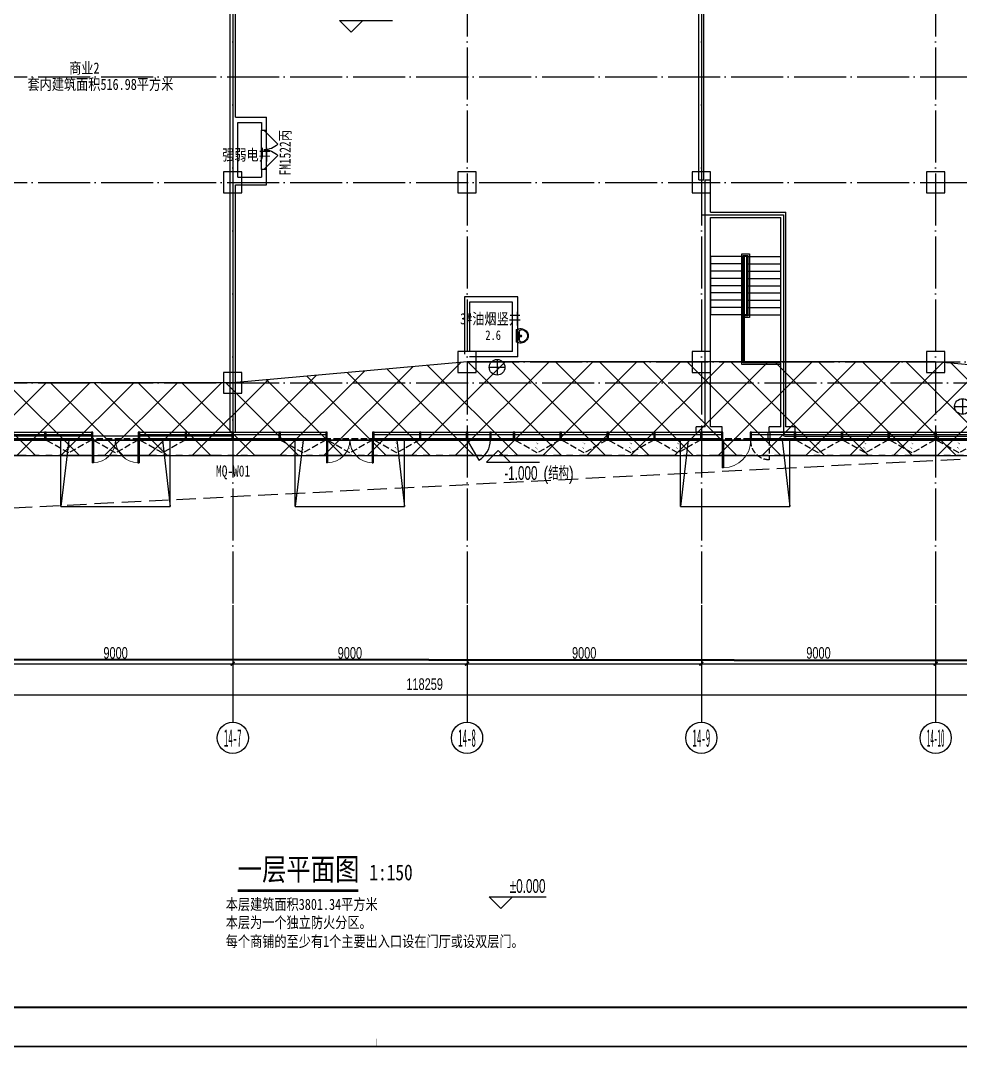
# Model space of a CAD drawing. Extents: x -233336 to 840473, y -28113 to 330904.
# Drawn here: x 732232 to 768337, y -28113 to 11310 of the extents above; entities that cross this region are included whole.
import ezdxf
from ezdxf.enums import TextEntityAlignment as Align
from ezdxf.xclip import XClip

# ---------------------------------------------------------------- set-up
doc = ezdxf.new("R2010")
doc.units = 0
doc.header["$LTSCALE"] = 1000
doc.header["$XCLIPFRAME"] = 2
for name, pattern in [('104-14# 核心筒$0$DOTE', [2.42, 2, -0.2, 0.02, -0.2]), ('14#楼幕墙$0$DASH', [0.35, 0.25, -0.1]), ('X-104 14#平面$0$$0$DASH', [0.35, 0.25, -0.1]), ('X-104 14#平面$0$109 3#平面$0$DASH', [0.35, 0.25, -0.1]), ('X-104 14#平面$0$PHANTOM2', [1.25, 0.625, -0.125, 0.125, -0.125, 0.125, -0.125])]:
    doc.linetypes.add(name, pattern=pattern)
doc.layers.get('0').update_dxf_attribs({"linetype": 'CONTINUOUS'})
doc.layers.get('Defpoints').update_dxf_attribs({"linetype": 'CONTINUOUS'})
for name, color, linetype in [('104-14# 核心筒$0$01-标注_轴线坐标', 8, 'CONTINUOUS'), ('104-14# 核心筒$0$A_AXIS-轴线', 8, '104-14# 核心筒$0$DOTE'), ('104-14# 核心筒$0$A_STR-砼柱', 8, 'CONTINUOUS'), ('104-14# 核心筒$0$AXIS_TEXT', 7, 'CONTINUOUS'), ('14#楼幕墙$0$A-C_玻璃幕墙', 8, 'CONTINUOUS'), ('14#楼幕墙$0$A-C_窗', 8, 'CONTINUOUS'), ('14#楼幕墙$0$A-C_门', 8, 'CONTINUOUS'), ('AXIS_TEXT', 7, 'CONTINUOUS'), ('X-104 14#平面$0$01-标注_标高', 8, 'CONTINUOUS'), ('X-104 14#平面$0$02-TEXT_房间', 9, 'CONTINUOUS'), ('X-104 14#平面$0$02-TEXT_标注', 9, 'CONTINUOUS'), ('X-104 14#平面$0$02-TEXT_门窗', 9, 'CONTINUOUS'), ('X-104 14#平面$0$A-C_玻璃幕墙', 8, 'CONTINUOUS'), ('X-104 14#平面$0$A-C_门', 8, 'CONTINUOUS'), ('X-104 14#平面$0$A-E_栏杆', 8, 'CONTINUOUS'), ('X-104 14#平面$0$A-E_楼梯', 8, 'CONTINUOUS'), ('X-104 14#平面$0$A-E_电梯', 8, 'CONTINUOUS'), ('X-104 14#平面$0$A-I_卫-洁具', 8, 'CONTINUOUS'), ('X-104 14#平面$0$A-O_屋面', 8, 'CONTINUOUS'), ('X-104 14#平面$0$A-SUR_吊顶', 8, 'CONTINUOUS'), ('X-104 14#平面$0$A-TECH_结构', 8, 'CONTINUOUS'), ('X-104 14#平面$0$A_STR-砌块墙', 7, 'CONTINUOUS'), ('X-104 14#平面$0$DIM_SYMB', 3, 'CONTINUOUS'), ('X-104 14#平面$0$DOOR_FIRE', 8, 'CONTINUOUS'), ('X-104 14#平面$0$DOOR_FIRE_TEXT', 7, 'CONTINUOUS')]:
    doc.layers.add(name, color=color, linetype=linetype)
for name, color, linetype, plot in [('14#楼幕墙$0$04-不打印_辅助线', 8, 'CONTINUOUS', False), ('X-104 14#平面$0$04-不打印_辅助线', 8, 'CONTINUOUS', False), ('X-104 14#平面$0$降板', 8, 'CONTINUOUS', False)]:
    doc.layers.add(name, color=color, linetype=linetype, plot=plot)
doc.layers.add('X-104 14#平面$0$000套内', color=8, linetype='CONTINUOUS', lineweight=30)
doc.layers.add('X-104 14#平面$0$road', color=8, linetype='CONTINUOUS', lineweight=50)
doc.styles.add('104-14# 核心筒$0$_TCH_AXIS', font='STXIHEI.TTF', dxfattribs={"width": 0.8})
doc.styles.add('104-14# 核心筒$0$_TCH_DIM_T3', font='ros.shx', dxfattribs={"width": 0.705882, "bigfont": 'jd.shx'})
doc.styles.add('COMPLEX', font='COMPLEX')
doc.styles.add('X-104 14#平面$0$_TCH_DIM', font='ros.shx', dxfattribs={"width": 0.8, "bigfont": 'jd.shx'})
doc.styles.add('X-104 14#平面$0$_TCH_SPACE', font='STXIHEI.TTF', dxfattribs={"width": 0.8, "height": 5})
doc.styles.add('X-104 14#平面$0$_TCH_WINDOW', font='STXIHEI.TTF', dxfattribs={"width": 0.75, "height": 3.5})
doc.styles.add('X-104 14#平面$0$Standard', font='STXIHEI.TTF', dxfattribs={"width": 0.8})
doc.dimstyles.new('104-14# 核心筒$0$_TCH_ARCH&&150', dxfattribs={"dimtxt": 446.25, "dimasz": 150, "dimexe": 375, "dimexo": 450, "dimgap": 189.375, "dimtad": 1, "dimdec": 0, "dimzin": 0, "dimdsep": 46, "dimtxsty": '104-14# 核心筒$0$_TCH_DIM_T3', "dimblk": '104-14# 核心筒$0$_ArchTick', "dimcen": 0.09, "dimclrt": 7, "dimazin": 2, "dimtfac": 1, "dimtdec": 0, "dimtix": 1, "dimtmove": 2, "dimatfit": 3, "dimfxl": 0, "dimtolj": 1, "dimtzin": 0, "dimarcsym": 0})

# ---------------------------------------------------------------- blocks, each defined once
blk = doc.blocks.new('图框-A1+1-2')
for points, const_width in [([(0, 0), (1261, 0), (1261, 594), (0, 594)], 0.05), ([(1186, 584), (25, 584), (25, 10), (1186, 10)], 0.5)]:
    blk.add_lwpolyline(points, close=True, dxfattribs=dict(const_width=const_width))
at = {"const_width": 0.05}
blk.add_lwpolyline([(630.5, 0), (630.5, 2)], dxfattribs=at)
blk = doc.blocks.new('14#楼幕墙$0$A$C38D07553')
blk.add_lwpolyline([(-60, -300), (0, -300), (0, 0), (-60, 0)], close=True)
blk = doc.blocks.new('14#楼幕墙$0$A$C385D642F')
for p in [(43230, -1000), (45030, -1000), (46830, -1000), (48630, -1000), (50430, -1000), (52230, -1000), (54030, -1000), (55830, -1000), (57630, -1000), (59430, -1000), (60330, -1000), (61230, -1000), (63030, -1000), (64830, -1000), (66630, -1000), (68430, -1000), (70330, -1000), (72030, -1000), (73830, -1000), (75630, -1000), (77430, -1000)]:
    blk.add_blockref('14#楼幕墙$0$A$C38D07553', p)
blk = doc.blocks.new('14#楼幕墙$0$A$C22714246')
at = {"linetype": '14#楼幕墙$0$DASH'}
blk.add_lwpolyline([(1740, 497), (870, 0), (0, 497)], dxfattribs=at)
at = {"layer": '14#楼幕墙$0$A-C_玻璃幕墙', "color": 1}
blk.add_lwpolyline([(899, 122, 0, 25, 0), (802, 217, 0, 0, 0), (900, 340, 25, 0, 0), (796, 422, 0, 0, 0)], format="xyseb", dxfattribs=at)
blk = doc.blocks.new('14#楼幕墙$0$A$C2CD63A88')
at = {"linetype": '14#楼幕墙$0$DASH'}
blk.add_lwpolyline([(0, 670), (0, -170)], dxfattribs=at)
blk.add_arc((0, 670), 840, 270, 0, dxfattribs=at)
blk = doc.blocks.new('14#楼幕墙$0$$DorLib2D$00000228')
at = {"color": 0}
blk.add_line((0.5, 0), (0, 0.866), dxfattribs=at)
blk.add_arc((0.5, 0), 1, 120, 180, dxfattribs=at)
blk = doc.blocks.new('14#楼幕墙$0$$DorLib2D$00000002')
for p, q in [((-0.5, 0), (-0.5, 0.4875)), ((-0.475, 0.4875), (-0.5, 0.4875)), ((-0.475, 0), (-0.475, 0.4875)), ((0.475, 0), (0.475, 0.4875)), ((0.475, 0.4875), (0.5, 0.4875)), ((0.5, 0), (0.5, 0.4875)), ((-0.5, 0), (-0.475, 0)), ((0.5, 0), (0.475, 0))]:
    blk.add_line(p, q)
at = {"lineweight": 13}
for centre, start, end in [((-0.4875, 0), 0, 88.53072), ((0.4875, 0), 91.46928, 180)]:
    blk.add_arc(centre, 0.4875, start, end, dxfattribs=at)
blk = doc.blocks.new('14#楼幕墙$0$$DorLib2D$00000001')
for p, q in [((0.45, 0.975), (0.5, 0.975)), ((0.45, 0), (0.45, 0.975)), ((0.5, 0), (0.5, 0.975)), ((0.5, 0), (0.45, 0))]:
    blk.add_line(p, q)
at = {"lineweight": 13}
blk.add_arc((0.475, 0), 0.975, 91.4693, 180, dxfattribs=at)
blk = doc.blocks.new('14#楼幕墙')
at = {"layer": '14#楼幕墙$0$A-C_玻璃幕墙'}
for p, q in [((10770, -1900), (45030, -1900)), ((46770, -1900), (54030, -1900)), ((55770, -1900), (69230, -1900)), ((70330, -1900), (90030, -1900)), ((108092, -2200), (-1359, -2200)), ((44970, -2000), (19830, -2000)), ((44970, -2150), (19830, -2150)), ((53970, -2000), (46830, -2000)), ((53970, -2150), (46830, -2150)), ((66630, -2000), (55830, -2000)), ((66630, -2150), (55830, -2150)), ((69170, -2000), (66630, -2000)), ((69170, -2150), (66630, -2150)), ((89970, -2000), (70330, -2000)), ((89970, -2150), (70330, -2150))]:
    blk.add_line(p, q, dxfattribs=at)
at = {"layer": '14#楼幕墙$0$A-C_窗'}
blk.add_lwpolyline([(70970, -1900), (71030, -1900), (71030, -2200), (70970, -2200)], close=True, dxfattribs=at)
at = {"layer": '14#楼幕墙$0$04-不打印_辅助线'}
for p in [(45030, -2697), (54030, -2697)]:
    blk.add_blockref('14#楼幕墙$0$A$C22714246', p, dxfattribs=at)
at = {"layer": '14#楼幕墙$0$A-C_玻璃幕墙'}
blk.add_blockref('14#楼幕墙$0$A$C385D642F', (0, -900), dxfattribs=at)
at = {"layer": '14#楼幕墙$0$A-C_窗'}
for name, p in [('14#楼幕墙$0$A$C38D07553', (69230, -1900)), ('14#楼幕墙$0$A$C22714246', (43230, -2697)), ('14#楼幕墙$0$A$C22714246', (46830, -2697)), ('14#楼幕墙$0$A$C22714246', (52230, -2697)), ('14#楼幕墙$0$A$C22714246', (55830, -2697)), ('14#楼幕墙$0$A$C22714246', (61230, -2697)), ('14#楼幕墙$0$A$C22714246', (63030, -2697)), ('14#楼幕墙$0$A$C22714246', (64830, -2697)), ('14#楼幕墙$0$A$C22714246', (66630, -2697)), ('14#楼幕墙$0$A$C22714246', (72030, -2697)), ('14#楼幕墙$0$A$C22714246', (73830, -2697)), ('14#楼幕墙$0$A$C22714246', (75630, -2697)), ('14#楼幕墙$0$A$C22714246', (77430, -2697))]:
    blk.add_blockref(name, p, dxfattribs=at)
at = {"layer": '14#楼幕墙$0$A-C_窗', "xscale": -0.8332999999925277, "yscale": 0.9090214901194805, "zscale": 0.9090214901194805}
blk.add_blockref('14#楼幕墙$0$A$C2CD63A88', (71000, -2809), dxfattribs=at)
at = {"layer": '14#楼幕墙$0$A-C_门', "zscale": 100}
for name, p, xscale, yscale in [('14#楼幕墙$0$$DorLib2D$00000002', (45900, -2200), -1800, -1800), ('14#楼幕墙$0$$DorLib2D$00000002', (54900, -2200), -1800, -1800), ('14#楼幕墙$0$$DorLib2D$00000001', (69750, -2200), -1100, -1100)]:
    blk.add_blockref(name, p, dxfattribs=dict(at, xscale=xscale, yscale=yscale))
at = {"layer": '14#楼幕墙$0$A-C_门', "xscale": 900, "yscale": 900, "zscale": -900, "rotation": 180}
blk.add_blockref('14#楼幕墙$0$$DorLib2D$00000228', (59850, -2200), dxfattribs=at)
blk = doc.blocks.new('104-14# 核心筒$0$_ArchTick')
at = {"color": 0, "linetype": 'ByBlock', "const_width": 0.4}
blk.add_lwpolyline([(-0.5, -0.5), (0.5, 0.5)], dxfattribs=at)
blk = doc.blocks.new('*D245')
at = {"layer": '104-14# 核心筒$0$01-标注_轴线坐标', "color": 0, "lineweight": -2}
for p, q in [((-1359, -8995), (-1359, -12370)), ((116900, -8995), (116900, -12370)), ((-1359, -11995), (116900, -11995))]:
    blk.add_line(p, q, dxfattribs=at)
at = {"layer": 'Defpoints', "color": 0}
for p in [(-1359, -8545), (116900, -8545), (116900, -11995)]:
    blk.add_point(p, dxfattribs=at)
at = {"layer": '104-14# 核心筒$0$01-标注_轴线坐标', "color": 0, "lineweight": -2, "xscale": 150, "yscale": 150, "zscale": 150, "rotation": 180}
blk.add_blockref('104-14# 核心筒$0$_ArchTick', (-1359, -11995), dxfattribs=at)
at = {"layer": '104-14# 核心筒$0$01-标注_轴线坐标', "color": 0, "lineweight": -2, "xscale": 150, "yscale": 150, "zscale": 150}
blk.add_blockref('104-14# 核心筒$0$_ArchTick', (116900, -11995), dxfattribs=at)
at = {"layer": '104-14# 核心筒$0$01-标注_轴线坐标', "color": 7, "insert": (57771, -11583), "char_height": 446.2, "attachment_point": 5, "style": '104-14# 核心筒$0$_TCH_DIM_T3'}
blk.add_mtext('\\A1;118259', dxfattribs=at)
blk = doc.blocks.new('*D252')
at = {"layer": '104-14# 核心筒$0$01-标注_轴线坐标', "color": 0, "lineweight": -2}
for p, q in [((41400, -8995), (41400, -11170)), ((50400, -8995), (50400, -11170)), ((41400, -10795), (50400, -10795))]:
    blk.add_line(p, q, dxfattribs=at)
at = {"layer": 'Defpoints', "color": 0}
for p in [(41400, -8545), (50400, -8545), (50400, -10795)]:
    blk.add_point(p, dxfattribs=at)
at = {"layer": '104-14# 核心筒$0$01-标注_轴线坐标', "color": 0, "lineweight": -2, "xscale": 150, "yscale": 150, "zscale": 150, "rotation": 180}
blk.add_blockref('104-14# 核心筒$0$_ArchTick', (41400, -10795), dxfattribs=at)
at = {"layer": '104-14# 核心筒$0$01-标注_轴线坐标', "color": 0, "lineweight": -2, "xscale": 150, "yscale": 150, "zscale": 150}
blk.add_blockref('104-14# 核心筒$0$_ArchTick', (50400, -10795), dxfattribs=at)
at = {"layer": '104-14# 核心筒$0$01-标注_轴线坐标', "color": 7, "insert": (45900, -10383), "char_height": 446.2, "attachment_point": 5, "style": '104-14# 核心筒$0$_TCH_DIM_T3'}
blk.add_mtext('\\A1;9000', dxfattribs=at)
blk = doc.blocks.new('*D253')
at = {"layer": '104-14# 核心筒$0$01-标注_轴线坐标', "color": 0, "lineweight": -2}
for p, q in [((50400, -8995), (50400, -11170)), ((59400, -8995), (59400, -11170)), ((50400, -10795), (59400, -10795))]:
    blk.add_line(p, q, dxfattribs=at)
at = {"layer": 'Defpoints', "color": 0}
for p in [(50400, -8545), (59400, -8545), (59400, -10795)]:
    blk.add_point(p, dxfattribs=at)
at = {"layer": '104-14# 核心筒$0$01-标注_轴线坐标', "color": 0, "lineweight": -2, "xscale": 150, "yscale": 150, "zscale": 150, "rotation": 180}
blk.add_blockref('104-14# 核心筒$0$_ArchTick', (50400, -10795), dxfattribs=at)
at = {"layer": '104-14# 核心筒$0$01-标注_轴线坐标', "color": 0, "lineweight": -2, "xscale": 150, "yscale": 150, "zscale": 150}
blk.add_blockref('104-14# 核心筒$0$_ArchTick', (59400, -10795), dxfattribs=at)
at = {"layer": '104-14# 核心筒$0$01-标注_轴线坐标', "color": 7, "insert": (54900, -10383), "char_height": 446.2, "attachment_point": 5, "style": '104-14# 核心筒$0$_TCH_DIM_T3'}
blk.add_mtext('\\A1;9000', dxfattribs=at)
blk = doc.blocks.new('*D254')
at = {"layer": '104-14# 核心筒$0$01-标注_轴线坐标', "color": 0, "lineweight": -2}
for p, q in [((59400, -8995), (59400, -11170)), ((68400, -8995), (68400, -11170)), ((59400, -10795), (68400, -10795))]:
    blk.add_line(p, q, dxfattribs=at)
at = {"layer": 'Defpoints', "color": 0}
for p in [(59400, -8545), (68400, -8545), (68400, -10795)]:
    blk.add_point(p, dxfattribs=at)
at = {"layer": '104-14# 核心筒$0$01-标注_轴线坐标', "color": 0, "lineweight": -2, "xscale": 150, "yscale": 150, "zscale": 150, "rotation": 180}
blk.add_blockref('104-14# 核心筒$0$_ArchTick', (59400, -10795), dxfattribs=at)
at = {"layer": '104-14# 核心筒$0$01-标注_轴线坐标', "color": 0, "lineweight": -2, "xscale": 150, "yscale": 150, "zscale": 150}
blk.add_blockref('104-14# 核心筒$0$_ArchTick', (68400, -10795), dxfattribs=at)
at = {"layer": '104-14# 核心筒$0$01-标注_轴线坐标', "color": 7, "insert": (63900, -10383), "char_height": 446.2, "attachment_point": 5, "style": '104-14# 核心筒$0$_TCH_DIM_T3'}
blk.add_mtext('\\A1;9000', dxfattribs=at)
blk = doc.blocks.new('*D255')
at = {"layer": '104-14# 核心筒$0$01-标注_轴线坐标', "color": 0, "lineweight": -2}
for p, q in [((68400, -8995), (68400, -11170)), ((77400, -8995), (77400, -11170)), ((68400, -10795), (77400, -10795))]:
    blk.add_line(p, q, dxfattribs=at)
at = {"layer": 'Defpoints', "color": 0}
for p in [(68400, -8545), (77400, -8545), (77400, -10795)]:
    blk.add_point(p, dxfattribs=at)
at = {"layer": '104-14# 核心筒$0$01-标注_轴线坐标', "color": 0, "lineweight": -2, "xscale": 150, "yscale": 150, "zscale": 150, "rotation": 180}
blk.add_blockref('104-14# 核心筒$0$_ArchTick', (68400, -10795), dxfattribs=at)
at = {"layer": '104-14# 核心筒$0$01-标注_轴线坐标', "color": 0, "lineweight": -2, "xscale": 150, "yscale": 150, "zscale": 150}
blk.add_blockref('104-14# 核心筒$0$_ArchTick', (77400, -10795), dxfattribs=at)
at = {"layer": '104-14# 核心筒$0$01-标注_轴线坐标', "color": 7, "insert": (72900, -10383), "char_height": 446.2, "attachment_point": 5, "style": '104-14# 核心筒$0$_TCH_DIM_T3'}
blk.add_mtext('\\A1;9000', dxfattribs=at)
blk = doc.blocks.new('*D256')
at = {"layer": '104-14# 核心筒$0$01-标注_轴线坐标', "color": 0, "lineweight": -2}
for p, q in [((77400, -8995), (77400, -11170)), ((86400, -8995), (86400, -11170)), ((77400, -10795), (86400, -10795))]:
    blk.add_line(p, q, dxfattribs=at)
at = {"layer": 'Defpoints', "color": 0}
for p in [(77400, -8545), (86400, -8545), (86400, -10795)]:
    blk.add_point(p, dxfattribs=at)
at = {"layer": '104-14# 核心筒$0$01-标注_轴线坐标', "color": 0, "lineweight": -2, "xscale": 150, "yscale": 150, "zscale": 150, "rotation": 180}
blk.add_blockref('104-14# 核心筒$0$_ArchTick', (77400, -10795), dxfattribs=at)
at = {"layer": '104-14# 核心筒$0$01-标注_轴线坐标', "color": 0, "lineweight": -2, "xscale": 150, "yscale": 150, "zscale": 150}
blk.add_blockref('104-14# 核心筒$0$_ArchTick', (86400, -10795), dxfattribs=at)
at = {"layer": '104-14# 核心筒$0$01-标注_轴线坐标', "color": 7, "insert": (81900, -10383), "char_height": 446.2, "attachment_point": 5, "style": '104-14# 核心筒$0$_TCH_DIM_T3'}
blk.add_mtext('\\A1;9000', dxfattribs=at)
blk = doc.blocks.new('_AXISO')
blk.add_circle((0, 0), 0.5)
at = {"layer": 'AXIS_TEXT', "style": 'COMPLEX', "width": 1.041667}
blk.add_attdef('A', text='', height=0.56, dxfattribs=at).set_placement((-0.25, -0.28), (0.25, -0.28), align=Align.FIT)
blk = doc.blocks.new('_FZHK')
blk.add_lwpolyline([(-0.5, -0.5), (0.5, -0.5), (0.5, 0.5), (-0.5, 0.5)], close=True)
blk = doc.blocks.new('X-104 14#平面$0$rqg')
at = {"color": 3}
for p, q in [((-300, 0), (300, 0)), ((0, 300), (0, -300))]:
    blk.add_line(p, q, dxfattribs=at)
blk.add_circle((0, 0), 300, dxfattribs=at)
blk = doc.blocks.new('X-104 14#平面$0$$DorLib2D$00000002')
for p, q in [((-0.5, 0), (-0.5, 0.4875)), ((-0.475, 0.4875), (-0.5, 0.4875)), ((-0.475, 0), (-0.475, 0.4875)), ((0.475, 0), (0.475, 0.4875)), ((0.475, 0.4875), (0.5, 0.4875)), ((0.5, 0), (0.5, 0.4875)), ((-0.5, 0), (-0.475, 0)), ((0.5, 0), (0.475, 0))]:
    blk.add_line(p, q)
at = {"lineweight": 13}
for centre, start, end in [((-0.4875, 0), 0, 88.53072), ((0.4875, 0), 91.46928, 180)]:
    blk.add_arc(centre, 0.4875, start, end, dxfattribs=at)
blk = doc.blocks.new('X-104 14#平面$0$$DorLib2D$00000116')
at = {"color": 0}
for p, q in [((-0.5, 0), (-0.146, 0.354)), ((0.5, 0), (0.146, 0.354))]:
    blk.add_line(p, q, dxfattribs=at)
for centre, start, end in [((-0.5, 0), 0, 45), ((0.5, 0), 135, 180)]:
    blk.add_arc(centre, 0.5, start, end, dxfattribs=at)
blk = doc.blocks.new('X-104 14#平面$0$$lvtry$00000178')
at = {"color": 0}
for p, q in [((-238, 0), (238, 0)), ((-214, -36), (-272, -91)), ((-180, -23), (180, -23)), ((-142, -105), (140, -105)), ((140, -105), (-142, -105)), ((216, -37), (268, -91))]:
    blk.add_line(p, q, dxfattribs=at)
blk.add_lwpolyline([(-104, -430, 0.224698), (110, -425, 0.348046), (269, -79), (239, 0), (-241, 0), (-271, -79, 0.356844)], format="xyb", close=True, dxfattribs=at)
for centre, radius in [((-100, -65), 16.3), ((1, -172), 31.6), ((100, -65), 16.3)]:
    blk.add_circle(centre, radius, dxfattribs=at)
at = {"color": 0, "lineweight": 13}
blk.add_circle((1, -172), 23, dxfattribs=at)
at = {"color": 0}
for centre, radius, start, end in [((-142, -205), 100, 90, 190.5602), ((-1, -179), 243, 190.5602, 349.4398), ((-180, -73), 50, 90, 133.181), ((140, -205), 100, 349.4398, 90), ((180, -73), 50, 44.5607, 90)]:
    blk.add_arc(centre, radius, start, end, dxfattribs=at)
for p in [(0, -65), (1, -172)]:
    blk.add_point(p, dxfattribs=at)
blk = doc.blocks.new('104-14# 核心筒')
at = {"layer": '104-14# 核心筒$0$01-标注_轴线坐标'}
for p, q in [((50400, -8545.1), (50400, -13045.1)), ((59400, -8545.1), (59400, -13045.1)), ((68400, -8545.1), (68400, -13045.1)), ((77400, -8545.1), (77400, -13045.1))]:
    blk.add_line(p, q, dxfattribs=at)
at = {"layer": '104-14# 核心筒$0$A_AXIS-轴线'}
for p, q in [((50400, 54018.4), (50400, -8545.1)), ((59400, 54018.4), (59400, -8545.1)), ((68400, 54018.4), (68400, -8545.1)), ((77400, 54018.4), (77400, -8545.1)), ((-24839, 11750), (120259.9, 11750)), ((-24839, 7700), (120259.9, 7700)), ((59400, 800), (120259.9, 800)), ((-24839, 0), (68400, 0)), ((68400, 0), (120259.9, 0))]:
    blk.add_line(p, q, dxfattribs=at)
at = {"layer": '104-14# 核心筒$0$01-标注_轴线坐标'}
ref = blk.add_blockref('_AXISO', (50400, -13645.1), dxfattribs=dict(at, xscale=1200, yscale=1200, zscale=1200))
ref.add_attrib('A', '14-7', dxfattribs={"layer": '104-14# 核心筒$0$AXIS_TEXT', "height": 678.82, "style": '104-14# 核心筒$0$_TCH_AXIS', "width": 0.46828}).set_placement((50060.6, -13984.5), (50739.4, -13984.5), align=Align.FIT)
ref = blk.add_blockref('_AXISO', (59400, -13645.1), dxfattribs=dict(at, xscale=1200, yscale=1200, zscale=1200))
ref.add_attrib('A', '14-8', dxfattribs={"layer": '104-14# 核心筒$0$AXIS_TEXT', "height": 678.82, "style": '104-14# 核心筒$0$_TCH_AXIS', "width": 0.46828}).set_placement((59060.6, -13984.5), (59739.4, -13984.5), align=Align.FIT)
ref = blk.add_blockref('_AXISO', (68400, -13645.1), dxfattribs=dict(at, xscale=1200, yscale=1200, zscale=1200))
ref.add_attrib('A', '14-9', dxfattribs={"layer": '104-14# 核心筒$0$AXIS_TEXT', "height": 678.82, "style": '104-14# 核心筒$0$_TCH_AXIS', "width": 0.46828}).set_placement((68060.6, -13984.5), (68739.4, -13984.5), align=Align.FIT)
ref = blk.add_blockref('_AXISO', (77400, -13645.1), dxfattribs=dict(at, xscale=1200, yscale=1200, zscale=1200))
ref.add_attrib('A', '14-10', dxfattribs={"layer": '104-14# 核心筒$0$AXIS_TEXT', "height": 678.82, "style": '104-14# 核心筒$0$_TCH_AXIS', "width": 0.366464}).set_placement((77060.6, -13984.5), (77739.4, -13984.5), align=Align.FIT)
at = {"layer": '104-14# 核心筒$0$A_STR-砼柱', "xscale": 700, "yscale": 800, "zscale": 800}
for p in [(50400, 7700), (59400, 7700), (68400, 7700), (77400, 7700), (59400, 800), (68400, 800), (77400, 800), (50400, 0)]:
    blk.add_blockref('_FZHK', p, dxfattribs=at)
at = {"layer": '104-14# 核心筒$0$01-标注_轴线坐标'}
for p1, p2, distance, text, picture, middle in [((-1359, -8545.1), (116900.2, -8545.1), -3450, '118259', '*D245', (57770.6, -11582.6)), ((41400, -8545.1), (50400, -8545.1), -2250, '9000', '*D252', (45900, -10382.6)), ((50400, -8545.1), (59400, -8545.1), -2250, '9000', '*D253', (54900, -10382.6)), ((59400, -8545.1), (68400, -8545.1), -2250, '9000', '*D254', (63900, -10382.6)), ((68400, -8545.1), (77400, -8545.1), -2250, '9000', '*D255', (72900, -10382.6)), ((77400, -8545.1), (86400, -8545.1), -2250, '9000', '*D256', (81900, -10382.6))]:
    dim = blk.add_aligned_dim(p1=p1, p2=p2, distance=distance, text=text, dimstyle='104-14# 核心筒$0$_TCH_ARCH&&150', dxfattribs=at)
    dim.commit()
    dim.dimension.update_dxf_attribs({"geometry": picture, "text_midpoint": middle})
blk = doc.blocks.new('X-104 14#平面')
at = {"layer": 'X-104 14#平面$0$降板'}
h = blk.add_hatch(dxfattribs=at)
h.set_pattern_fill('ANSI37', color=256, scale=750)
h.set_pattern_definition([(45, (0, 0), (-841.899, 841.899), []), (135, (0, 0), (-841.899, -841.899), [])])
h.paths.add_polyline_path([(83500, 40800), (86400, 48900), (86400, 51400), (77509.2, 51400), (58917.8, 35800), (-4608.4, 35800), (-12111.5, -2800), (112466, -2800), (116300, 1125.5), (116300, 11750), (115900, 11750), (107700, -0.1), (86400, 0), (77400, 799.9), (59400, 799.9), (50400, 0), (-62.7, 0), (5400, 25700), (68400, 25700)])
blk.add_lwpolyline([(-38664.4, 63600), (150485.6, 63600), (150485.6, -25500), (-38664.4, -25500)], close=True)
for points in [[(45030, -2200), (46770, -2200)], [(54030, -2200), (55770, -2200)]]:
    blk.add_lwpolyline(points)
at = {"layer": 'X-104 14#平面$0$000套内'}
for points in [[(71599.5, -2050), (108013.3, -2050), (110308.2, 1227.6), (100422, 8150), (92750, 8150), (92750, 7700), (86650, 7700), (86650, 9600), (84300, 9600), (84300, 16600), (86650, 16600), (86650, 17288.1), (72211.3, 31726.7), (66883.9, 26890.6), (68400, 25220.4), (68400, 6450), (71550, 6450), (71550, -2050)], [(23400, 26450), (50400, 26450), (50400, -2050), (23450, -2050), (23450, 7800), (32350, 7800), (32350, 7600), (41500, 7600), (41500, 16600), (38350, 16600), (38350, 19250), (30600, 19250), (30600, 26300)]]:
    blk.add_lwpolyline(points, dxfattribs=at)
at = {"layer": 'X-104 14#平面$0$01-标注_标高'}
for p, q in [((54951.6, 13468), (54501.6, 13918)), ((54501.6, 13918), (56536.5, 13918)), ((54951.6, 13468), (55401.6, 13918)), ((60600.2, -2599.5), (60150.2, -3049.5)), ((60600.2, -2599.5), (61050.2, -3049.5)), ((60150.2, -3049.5), (62185, -3049.5)), ((60695, -20207.5), (60245, -19757.5)), ((60245, -19757.5), (62443, -19757.5)), ((60695, -20207.5), (61145, -19757.5))]:
    blk.add_line(p, q, dxfattribs=at)
at = {"layer": 'X-104 14#平面$0$A-C_玻璃幕墙'}
blk.add_lwpolyline([(-1359, -2200), (108091.7, -2200), (111291.5, 2370.2), (113380.4, 907.7), (115789.3, 4348.2), (113700.6, 5810.6), (116900.2, 10380.5), (116900.2, 38462.2), (99065.1, 43424.4), (96015.6, 32464.2), (85707.2, 35332.3), (87317.1, 41118.6), (83503.2, 42179.7), (66340.6, 26600), (4762.5, 26600)], close=True, dxfattribs=at)
blk.add_lwpolyline([(68400, -2200), (68400, -1900)], dxfattribs=at)
at = {"layer": 'X-104 14#平面$0$A-E_栏杆'}
for p, q in [((69950, 700), (69950, 4950.1)), ((69950, 4950.1), (70250, 4950.1)), ((70010, 760), (70010, 4890.1)), ((70010, 4890.1), (70190, 4890.1)), ((70190, 4890.1), (70190, 2570.1)), ((70250, 4950.1), (70250, 2510.1)), ((70190, 2570.1), (70050, 2570.1)), ((70050, 2510.1), (70050, 2570.1)), ((70250, 2510.1), (70050, 2510.1)), ((71450, 700), (69950, 700)), ((71450, 760), (70010, 760)), ((71450, 700), (71450, 760))]:
    blk.add_line(p, q, dxfattribs=at)
at = {"layer": 'X-104 14#平面$0$A-E_楼梯'}
for p, q in [((43800, -4750), (43800, -2200)), ((43800, -2200), (48000, -2200)), ((44100, -2200), (43800, -4750)), ((47700, -2200), (48000, -4750)), ((48000, -4750), (48000, -2200)), ((52800, -4750), (52800, -2200)), ((52800, -2200), (57000, -2200)), ((53100, -2200), (52800, -4750)), ((56700, -2200), (57000, -4750)), ((57000, -4750), (57000, -2200)), ((67600, -4750), (67600, -2200)), ((67600, -2200), (71800, -2200)), ((67900, -2200), (67600, -4750)), ((71500, -2200), (71800, -4750)), ((71800, -4750), (71800, -2200)), ((43800, -4750), (48000, -4750)), ((52800, -4750), (57000, -4750)), ((67600, -4750), (71800, -4750))]:
    blk.add_line(p, q, dxfattribs=at)
at = {"layer": 'X-104 14#平面$0$A-E_电梯'}
for p, q in [((68750, 4850.1), (68750, 2610.1)), ((70050, 4850.1), (68750, 4850.1)), ((70050, 4850.1), (70050, 800)), ((70150, 4850.1), (70050, 4850.1)), ((70050, 4850.1), (70050, 2610.1)), ((70150, 2610.1), (70150, 4850.1)), ((70150, 2610.1), (70150, 4850.1)), ((70150, 4850.1), (71450, 4850.1)), ((71450, 2610.1), (71450, 4850.1)), ((70050, 4570.1), (68750, 4570.1)), ((70150, 4570.1), (71450, 4570.1)), ((70050, 4290.1), (68750, 4290.1)), ((70050, 4010.1), (68750, 4010.1)), ((70150, 4290.1), (71450, 4290.1)), ((70150, 4010.1), (71450, 4010.1)), ((70050, 3730.1), (68750, 3730.1)), ((70150, 3730.1), (71450, 3730.1)), ((70050, 3450.1), (68750, 3450.1)), ((70050, 3170.1), (68750, 3170.1)), ((70150, 3450.1), (71450, 3450.1)), ((70150, 3170.1), (71450, 3170.1)), ((70050, 2890.1), (68750, 2890.1)), ((70150, 2890.1), (71450, 2890.1)), ((70050, 2610.1), (68750, 2610.1)), ((70150, 2610.1), (71450, 2610.1)), ((70050, 800), (71450, 800))]:
    blk.add_line(p, q, dxfattribs=at)
blk.add_lwpolyline([(70150, 2610.1), (70050, 2610.1)], dxfattribs=at)
at = {"layer": 'X-104 14#平面$0$A-O_屋面', "linetype": 'X-104 14#平面$0$PHANTOM2', "ltscale": 2}
blk.add_lwpolyline([(116300, 1125.5), (112466, -2800), (-12111.5, -2800), (-10903.8, 3413.1), (-11202.5, 3471.2), (-4857, 36100), (58808.6, 36100), (74837.7, 49550), (86050, 49550), (86050, 51700), (92100, 51702), (92100, 55283.2), (94608.8, 59227.5), (95621.4, 58583.5), (95782.4, 58836.6), (99791.5, 56286.5), (107067.8, 54161.9), (111100, 54161.9), (111100, 52680), (116300, 52680)], close=True, dxfattribs=at)
at = {"layer": 'X-104 14#平面$0$A-SUR_吊顶', "linetype": 'X-104 14#平面$0$109 3#平面$0$DASH', "ltscale": 3}
blk.add_lwpolyline([(109062.3, -4432.1), (119297.3, 10714.5), (117562.9, 11100.5), (120741.8, 38794.6), (99426.9, 44725), (92631.2, 20300), (86987.2, 20300), (86987.2, 21500), (8392.2, 21500), (5688.7, 8781.2), (-2733.6, 10571.4), (-6009.8, -4841.7), (40178.1, -2825.1), (39845.1, -4916.4), (83845.6, -2647.5)], close=True, dxfattribs=at)
at = {"layer": 'X-104 14#平面$0$A-TECH_结构', "linetype": 'X-104 14#平面$0$$0$DASH'}
blk.add_lwpolyline([(87207.3, 41097.2), (85610.8, 35359.1), (96063.8, 32450.8), (99099.8, 43362.9), (116850.2, 38424.2), (116850.2, 10396.2), (108065.7, -2149.5), (-1297.3, -2149.5), (4803.7, 26550), (66359.9, 26550), (83516.4, 42124.1)], close=True, dxfattribs=at)
at = {"layer": 'X-104 14#平面$0$A_STR-砌块墙'}
for p, q in [((50300, 10100), (50300, 26300)), ((50500, 10200), (50500, 26300)), ((68300, 7800), (68300, 24900)), ((68500, 7800), (68500, 25000)), ((50300, 7700), (50300, 10100)), ((50500, 10200), (51700, 10200)), ((50600, 7900), (50600, 10000)), ((50600, 10000), (51500, 10000)), ((51500, 10000), (51500, 9700)), ((51700, 9700), (51700, 10200)), ((51500, 9700), (51700, 9700)), ((50600, 7900), (51500, 7900)), ((51700, 8200), (51500, 8200)), ((51500, 8200), (51500, 7900)), ((51700, 7600), (51700, 8200)), ((50300, -900), (50300, 7700)), ((50500, -900), (50500, 7600)), ((50500, 7600), (51700, 7600)), ((68300, 7800), (68500, 7800)), ((68550, 6450), (68550, 7800)), ((68550, 7800), (68750, 7800)), ((68750, 6550), (68750, 7800)), ((68550, -1699.5), (68550, 6450)), ((68750, 6550), (71650, 6550)), ((68750, -1699.5), (68750, 6350)), ((68750, 6350), (71450, 6350)), ((71450, -1699.5), (71450, 6350)), ((71650, -1699.5), (71650, 6550)), ((61350, 3300), (59300, 3300)), ((59300, 3300), (59300, 1100)), ((61350, 1000), (61350, 3300)), ((61150, 3100), (59500, 3100)), ((59500, 3100), (59500, 1200)), ((61150, 1200), (61150, 3100)), ((61150, 1200), (59500, 1200)), ((61350, 1000), (59500, 1000)), ((50300, -1899.5), (50300, -899.5)), ((50500, -1899.5), (50500, -899.5)), ((50300, -1899.5), (50500, -1899.5)), ((68550, -1699.5), (68200, -1699.5)), ((68200, -1899.5), (68200, -1699.5)), ((68650, -1899.5), (68200, -1899.5)), ((69200, -1899.5), (68650, -1899.5)), ((69200, -1699.5), (68750, -1699.5)), ((69200, -1899.5), (69200, -1699.5)), ((71450, -1699.5), (71000, -1699.5)), ((71000, -1899.5), (71000, -1699.5)), ((71550, -1899.5), (71000, -1899.5)), ((72000, -1899.5), (71550, -1899.5)), ((72000, -1699.5), (71650, -1699.5)), ((72000, -1899.5), (72000, -1699.5))]:
    blk.add_line(p, q, dxfattribs=at)
at = {"layer": 'X-104 14#平面$0$DIM_SYMB', "const_width": 105}
blk.add_lwpolyline([(50592.5, -19516.6), (55228.1, -19516.6)], dxfattribs=at)
at = {"layer": 'X-104 14#平面$0$DOOR_FIRE'}
for p, q in [((51500, 8200), (51500, 9700)), ((51700, 8200), (51700, 9700))]:
    blk.add_line(p, q, dxfattribs=at)
at = {"layer": 'X-104 14#平面$0$road', "flags": 128}
for points in [[(46213.8, -10634.9), (-23096.4, -10782.7)], [(116535.3, -10713.9), (46213.8, -10634.9)]]:
    blk.add_lwpolyline(points, dxfattribs=at)
at = {"layer": 'X-104 14#平面$0$降板'}
blk.add_lwpolyline([(83500, 40800), (86400, 48900), (86400, 51400), (77509.2, 51400), (58917.8, 35800), (-4608.4, 35800), (-12111.5, -2800), (112466, -2800), (116300, 1125.5), (116300, 11750), (115900, 11750), (107700, -0.1), (86400, 0), (77400, 799.9), (59400, 799.9), (50400, 0), (-62.7, 0), (5400, 25700), (68400, 25700)], close=True, dxfattribs=at)
ref = blk.add_blockref('104-14# 核心筒', (0, 0))
XClip(ref).set_block_clipping_path([(-38664.3623821461, -25500), (139216.5485069363, 330900)])
blk.add_blockref('14#楼幕墙', (0, 0))
at = {"xscale": 150, "yscale": 150, "zscale": 150}
blk.add_blockref('图框-A1+1-2', (-38664.4, -25500), dxfattribs=at)
at = {"layer": 'Defpoints'}
for p in [(60554.9, 593.4), (78427.5, -912.8)]:
    blk.add_blockref('X-104 14#平面$0$rqg', p, dxfattribs=at)
at = {"layer": 'X-104 14#平面$0$A-C_门', "xscale": 1800, "yscale": 1800, "zscale": 100, "rotation": 180}
for p in [(45900, -2200), (54900, -2200)]:
    blk.add_blockref('X-104 14#平面$0$$DorLib2D$00000002', p, dxfattribs=at)
at = {"layer": 'X-104 14#平面$0$A-I_卫-洁具', "yscale": -1, "rotation": 270.0000000000007}
blk.add_blockref('X-104 14#平面$0$$lvtry$00000178', (61300, 1800), dxfattribs=at)
at = {"layer": 'X-104 14#平面$0$DOOR_FIRE'}
ref = blk.add_blockref('X-104 14#平面$0$$DorLib2D$00000116', (51600, 8950), dxfattribs=dict(at, xscale=1500, yscale=-1500, zscale=200, rotation=90))
ref.add_attrib('A', 'FM1522丙', (52624, 7964.9), dxfattribs={"layer": 'X-104 14#平面$0$DOOR_FIRE_TEXT', "height": 428.14, "rotation": 90, "style": 'X-104 14#平面$0$_TCH_WINDOW', "width": 0.75})
at = {"layer": 'X-104 14#平面$0$01-标注_标高', "color": 7, "style": 'X-104 14#平面$0$_TCH_DIM'}
for s, height, width, p in [('-1.000', 525, 0.64, (60832, -3732)), ('(结构)', 520.93, 0.8, (62335, -3732)), ('%%P0.000', 525, 0.64, (61042, -19600))]:
    blk.add_text(s, height=height, dxfattribs=dict(at, width=width)).set_placement(p)
at = {"layer": 'X-104 14#平面$0$02-TEXT_房间', "style": 'X-104 14#平面$0$_TCH_SPACE', "width": 0.8}
for s, p in [('商业2', (44115.6, 11879.1)), ('强弱电井', (49994.8, 8542.7))]:
    blk.add_text(s, height=428.14, dxfattribs=at).set_placement(p)
at = {"layer": 'X-104 14#平面$0$02-TEXT_标注', "style": 'X-104 14#平面$0$Standard', "width": 0.8}
for s, height, p in [('套内建筑面积516.98平方米', 428.139, (42514.7, 11253.5)), ('3#油烟竖井', 428.14, (59133.6, 2245.2)), ('本层建筑面积3801.34平方米', 428.139, (50131.5, -20255.5)), ('本层为一个独立防火分区。', 428.139, (50131.5, -20950.4)), ('每个商铺的至少有1个主要出入口设在门厅或设双层门。', 428.139, (50131.5, -21678.4))]:
    blk.add_text(s, height=height, dxfattribs=at).set_placement(p)
at = {"layer": 'X-104 14#平面$0$02-TEXT_门窗', "style": 'X-104 14#平面$0$_TCH_WINDOW', "width": 0.75}
blk.add_text('MQ-W01', height=428.14, dxfattribs=at).set_placement((49757.5, -3606.5))
at = {"layer": 'X-104 14#平面$0$04-不打印_辅助线', "style": 'X-104 14#平面$0$_TCH_SPACE', "width": 0.8}
blk.add_text('2.6', height=366.98, dxfattribs=at).set_placement((60103.4, 1646.9))
at = {"layer": 'X-104 14#平面$0$DIM_SYMB', "color": 7, "style": 'X-104 14#平面$0$Standard', "width": 0.8}
for s, height, p in [('一层平面图', 856.28, (50592.5, -19119.7)), ('1:150', 611.63, (55648.1, -19119.7))]:
    blk.add_text(s, height=height, dxfattribs=at).set_placement(p)

msp = doc.modelspace()

# ---------------------------------------------------------------- block references
msp.add_blockref('X-104 14#平面', (689983.4, -2608.9))

doc.saveas('drawing.dxf')
